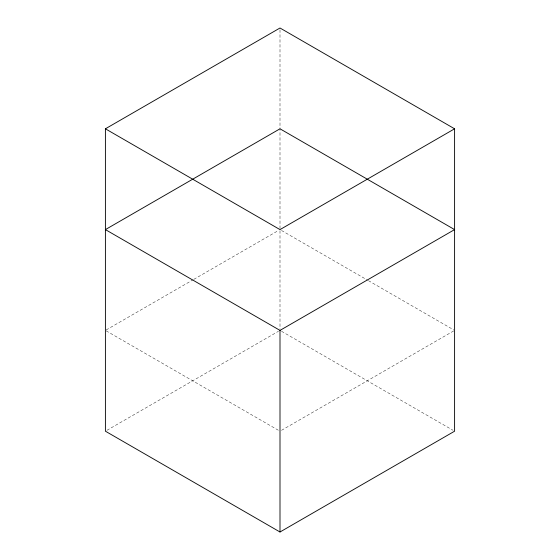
<?xml version="1.0" encoding="UTF-8"?>
<svg xmlns="http://www.w3.org/2000/svg" width="560" height="560" viewBox="0 0 560 560"><rect width="100%" height="100%" fill="white"/><g stroke="black" fill="none" stroke-linecap="round" stroke-linejoin="round"><path stroke-width="0.42" stroke-dasharray="2.8 2.1" d="M106.162 329.966L193.081 279.783M193.837 279.349L278.488 230.475M106.918 430.325L278.488 331.275M281.512 430.325L454.594 330.4M281.512 230.475L367.675 280.217M368.431 280.658L453.838 329.966M281.512 331.275L453.082 430.325M106.162 330.841L280 431.2M280 29.743L280 329.091"/><path stroke-width="0.84" d="M105.406 128.8L280 28L454.594 128.8L454.594 431.2L280 532L105.406 431.2L105.406 128.8L280 229.6L454.594 128.8M280 330.4L454.594 229.6L280 128.8L105.406 229.6L280 330.4L280 532"/></g></svg>
